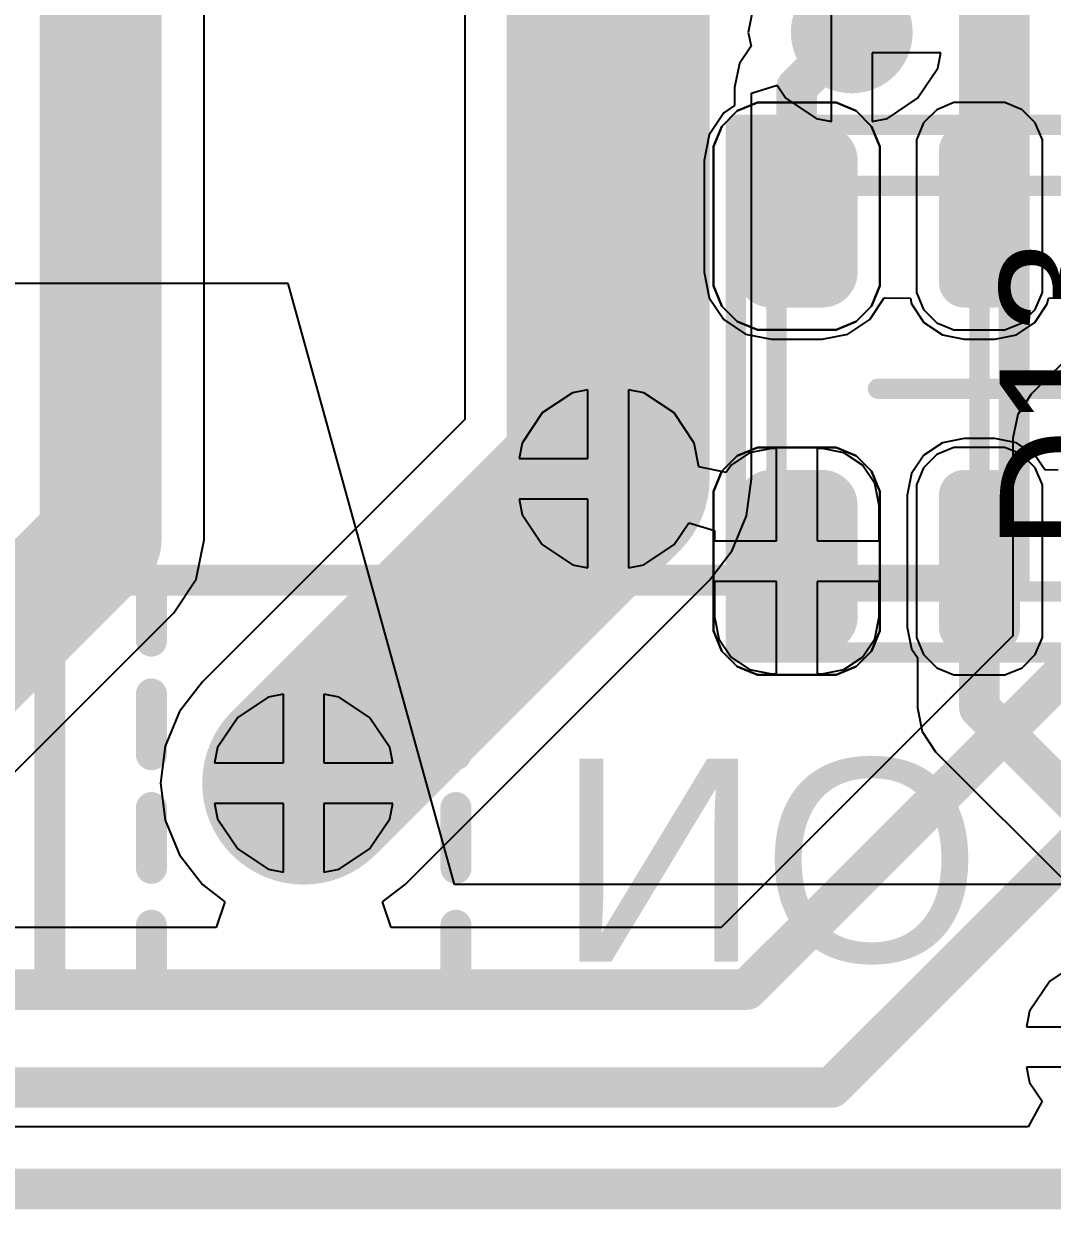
# Model space of a CAD drawing. Header units: inches. Extents: x -0.1 to 84.5, y -0.1 to 23.7.
# Drawn here: x 21.52 to 26.59, y -0.1 to 5.74 of the extents above; entities that cross this region are included whole.
import ezdxf

# ---------------------------------------------------------------- set-up
doc = ezdxf.new("R2010")
doc.units = ezdxf.units.IN
for name, color, linetype in [('Bottom Layer', 5, 'Continuous'), ('Bottom Overlay', 54, 'Continuous'), ('Keep-Out Layer', 6, 'Continuous'), ('Top 3D Body', 56, 'Continuous'), ('Top Courtyard', 56, 'Continuous'), ('Top Layer', 1, 'Continuous'), ('Top Overlay', 2, 'Continuous'), ('Top Paste', 8, 'Continuous'), ('Top Solder', 216, 'Continuous'), ('Via Holes', 16, 'Continuous')]:
    doc.layers.add(name, color=color, linetype=linetype)
doc.styles.add('Arial', font='', dxfattribs={"height": 0.2})
doc.styles.get('Arial').set_extended_font_data('Arial')

# ---------------------------------------------------------------- blocks, each defined once
blk = doc.blocks.new('JS102011SAQN_B_80')
at = {"layer": 'Bottom Overlay'}
for points in [[(-1.75, 3.8, 0.1524, 0.1524, 0), (-1.75, 3.5, 0.1524, 0.1524, 0)], [(-1.16, 3.8, 0.1524, 0.1524, 0), (-1.41, 3.8, 0.1524, 0.1524, 0)], [(-0.56, 3.8, 0.1524, 0.1524, 0), (-0.81, 3.8, 0.1524, 0.1524, 0)], [(-0.5, 3.8, 0.1524, 0.1524, 0), (-0.8, 3.8, 0.1524, 0.1524, 0)], [(-0.25, 3.8, 0.1524, 0.1524, 0), (-0.25, 3.5, 0.1524, 0.1524, 0)], [(1.75, 3.8, 0.1524, 0.1524, 0), (0.25, 3.8, 0.1524, 0.1524, 0)], [(0.25, 3.8, 0.1524, 0.1524, 0), (0.25, 1.8, 0.1524, 0.1524, 0)], [(-1.75, 3.22, 0.1524, 0.1524, 0), (-1.75, 2.92, 0.1524, 0.1524, 0)], [(-0.25, 3.22, 0.1524, 0.1524, 0), (-0.25, 2.92, 0.1524, 0.1524, 0)], [(-1.75, 2.66, 0.1524, 0.1524, 0), (-1.75, 2.36, 0.1524, 0.1524, 0)], [(-0.25, 2.66, 0.1524, 0.1524, 0), (-0.25, 2.36, 0.1524, 0.1524, 0)], [(-1.75, 2.1, 0.1524, 0.1524, 0), (-1.75, 1.8, 0.1524, 0.1524, 0)], [(-0.25, 2.1, 0.1524, 0.1524, 0), (-0.25, 1.8, 0.1524, 0.1524, 0)], [(-4.5, 1.8, 0.1524, 0.1524, 0), (-4.5, -1.8, 0.1524, 0.1524, 0)], [(4.5, 1.8, 0.1524, 0.1524, 0), (-4.5, 1.8, 0.1524, 0.1524, 0)]]:
    blk.add_lwpolyline(points, format="xyseb", dxfattribs=at)
for points in [[(-1.7881, 3.8, 0.0762, 0.0762, 1), (-1.7119, 3.8, 0.0762, 0.0762, 1)], [(-1.4481, 3.8, 0.0762, 0.0762, 1), (-1.3719, 3.8, 0.0762, 0.0762, 1)], [(-1.1981, 3.8, 0.0762, 0.0762, 1), (-1.1219, 3.8, 0.0762, 0.0762, 1)], [(-0.8481, 3.8, 0.0762, 0.0762, 1), (-0.7719, 3.8, 0.0762, 0.0762, 1)], [(-0.8381, 3.8, 0.0762, 0.0762, 1), (-0.7619, 3.8, 0.0762, 0.0762, 1)], [(-0.5981, 3.8, 0.0762, 0.0762, 1), (-0.5219, 3.8, 0.0762, 0.0762, 1)], [(-0.5381, 3.8, 0.0762, 0.0762, 1), (-0.4619, 3.8, 0.0762, 0.0762, 1)], [(-0.2881, 3.8, 0.0762, 0.0762, 1), (-0.2119, 3.8, 0.0762, 0.0762, 1)], [(0.2119, 3.8, 0.0762, 0.0762, 1), (0.2881, 3.8, 0.0762, 0.0762, 1)], [(0.2119, 3.8, 0.0762, 0.0762, 1), (0.2881, 3.8, 0.0762, 0.0762, 1)], [(-1.7881, 3.5, 0.0762, 0.0762, 1), (-1.7119, 3.5, 0.0762, 0.0762, 1)], [(-0.2881, 3.5, 0.0762, 0.0762, 1), (-0.2119, 3.5, 0.0762, 0.0762, 1)], [(-1.7881, 3.22, 0.0762, 0.0762, 1), (-1.7119, 3.22, 0.0762, 0.0762, 1)], [(-0.2881, 3.22, 0.0762, 0.0762, 1), (-0.2119, 3.22, 0.0762, 0.0762, 1)], [(-1.7881, 2.92, 0.0762, 0.0762, 1), (-1.7119, 2.92, 0.0762, 0.0762, 1)], [(-0.2881, 2.92, 0.0762, 0.0762, 1), (-0.2119, 2.92, 0.0762, 0.0762, 1)], [(-1.7881, 2.66, 0.0762, 0.0762, 1), (-1.7119, 2.66, 0.0762, 0.0762, 1)], [(-0.2881, 2.66, 0.0762, 0.0762, 1), (-0.2119, 2.66, 0.0762, 0.0762, 1)], [(-1.7881, 2.36, 0.0762, 0.0762, 1), (-1.7119, 2.36, 0.0762, 0.0762, 1)], [(-0.2881, 2.36, 0.0762, 0.0762, 1), (-0.2119, 2.36, 0.0762, 0.0762, 1)], [(-1.7881, 2.1, 0.0762, 0.0762, 1), (-1.7119, 2.1, 0.0762, 0.0762, 1)], [(-0.2881, 2.1, 0.0762, 0.0762, 1), (-0.2119, 2.1, 0.0762, 0.0762, 1)], [(-4.5381, 1.8, 0.0762, 0.0762, 1), (-4.4619, 1.8, 0.0762, 0.0762, 1)], [(-4.5381, 1.8, 0.0762, 0.0762, 1), (-4.4619, 1.8, 0.0762, 0.0762, 1)], [(-1.7881, 1.8, 0.0762, 0.0762, 1), (-1.7119, 1.8, 0.0762, 0.0762, 1)], [(-0.2881, 1.8, 0.0762, 0.0762, 1), (-0.2119, 1.8, 0.0762, 0.0762, 1)], [(0.2119, 1.8, 0.0762, 0.0762, 1), (0.2881, 1.8, 0.0762, 0.0762, 1)]]:
    blk.add_lwpolyline(points, format="xyseb", close=True, dxfattribs=at)
blk = doc.blocks.new('APA_RGB_LED_2020_117')
at = {"layer": 'Top Layer'}
h = blk.add_hatch(color=1, dxfattribs=at)
edge = h.paths.add_edge_path()
edge.add_arc((-1.125, 1.025), 0.125, 90, 180)
edge.add_line((-1.25, 1.025), (-1.25, 0.775))
edge.add_arc((-1.125, 0.775), 0.125, 180, 270)
edge.add_line((-1.125, 0.65), (-0.575, 0.65))
edge.add_arc((-0.575, 0.775), 0.125, 270, 360)
edge.add_line((-0.45, 0.775), (-0.45, 1.025))
edge.add_arc((-0.575, 1.025), 0.125, 0, 90)
edge.add_line((-0.575, 1.15), (-1.125, 1.15))
h = blk.add_hatch(color=1, dxfattribs=at)
edge = h.paths.add_edge_path()
edge.add_arc((0.575, 1.025), 0.125, 90, 180)
edge.add_line((0.45, 1.025), (0.45, 0.775))
edge.add_arc((0.575, 0.775), 0.125, 180, 270)
edge.add_line((0.575, 0.65), (1.125, 0.65))
edge.add_arc((1.125, 0.775), 0.125, 270, 360)
edge.add_line((1.25, 0.775), (1.25, 1.025))
edge.add_arc((1.125, 1.025), 0.125, 0, 90)
edge.add_line((1.125, 1.15), (0.575, 1.15))
h = blk.add_hatch(color=1, dxfattribs=at)
edge = h.paths.add_edge_path()
edge.add_arc((-1.175, 0.075), 0.075, 90, 180)
edge.add_line((-1.25, 0.075), (-1.25, -0.075))
edge.add_arc((-1.175, -0.075), 0.075, 180, 270)
edge.add_line((-1.175, -0.15), (-0.525, -0.15))
edge.add_arc((-0.525, -0.075), 0.075, 270, 360)
edge.add_line((-0.45, -0.075), (-0.45, 0.075))
edge.add_arc((-0.525, 0.075), 0.075, 0, 90)
edge.add_line((-0.525, 0.15), (-1.175, 0.15))
h = blk.add_hatch(color=1, dxfattribs=at)
edge = h.paths.add_edge_path()
edge.add_arc((0.525, 0.075), 0.075, 90, 180)
edge.add_line((0.45, 0.075), (0.45, -0.075))
edge.add_arc((0.525, -0.075), 0.075, 180, 270)
edge.add_line((0.525, -0.15), (1.175, -0.15))
edge.add_arc((1.175, -0.075), 0.075, 270, 360)
edge.add_line((1.25, -0.075), (1.25, 0.075))
edge.add_arc((1.175, 0.075), 0.075, 0, 90)
edge.add_line((1.175, 0.15), (0.525, 0.15))
blk.add_hatch(color=1, dxfattribs=at).paths.add_polyline_path([(-1.25, -0.65), (-0.45, -0.65), (-0.45, -1.15), (-1.25, -1.15)])
h = blk.add_hatch(color=1, dxfattribs=at)
edge = h.paths.add_edge_path()
edge.add_arc((0.575, -0.775), 0.125, 90, 180)
edge.add_line((0.45, -0.775), (0.45, -1.025))
edge.add_arc((0.575, -1.025), 0.125, 180, 270)
edge.add_line((0.575, -1.15), (1.125, -1.15))
edge.add_arc((1.125, -1.025), 0.125, 270, 360)
edge.add_line((1.25, -1.025), (1.25, -0.775))
edge.add_arc((1.125, -0.775), 0.125, 0, 90)
edge.add_line((1.125, -0.65), (0.575, -0.65))
at = {"layer": 'Top Paste'}
h = blk.add_hatch(color=8, dxfattribs=at)
edge = h.paths.add_edge_path()
edge.add_arc((-1.125, 1.025), 0.125, 90, 180)
edge.add_line((-1.25, 1.025), (-1.25, 0.775))
edge.add_arc((-1.125, 0.775), 0.125, 180, 270)
edge.add_line((-1.125, 0.65), (-0.575, 0.65))
edge.add_arc((-0.575, 0.775), 0.125, 270, 360)
edge.add_line((-0.45, 0.775), (-0.45, 1.025))
edge.add_arc((-0.575, 1.025), 0.125, 0, 90)
edge.add_line((-0.575, 1.15), (-1.125, 1.15))
h = blk.add_hatch(color=8, dxfattribs=at)
edge = h.paths.add_edge_path()
edge.add_arc((0.575, 1.025), 0.125, 90, 180)
edge.add_line((0.45, 1.025), (0.45, 0.775))
edge.add_arc((0.575, 0.775), 0.125, 180, 270)
edge.add_line((0.575, 0.65), (1.125, 0.65))
edge.add_arc((1.125, 0.775), 0.125, 270, 360)
edge.add_line((1.25, 0.775), (1.25, 1.025))
edge.add_arc((1.125, 1.025), 0.125, 0, 90)
edge.add_line((1.125, 1.15), (0.575, 1.15))
h = blk.add_hatch(color=8, dxfattribs=at)
edge = h.paths.add_edge_path()
edge.add_arc((-1.175, 0.075), 0.075, 90, 180)
edge.add_line((-1.25, 0.075), (-1.25, -0.075))
edge.add_arc((-1.175, -0.075), 0.075, 180, 270)
edge.add_line((-1.175, -0.15), (-0.525, -0.15))
edge.add_arc((-0.525, -0.075), 0.075, 270, 360)
edge.add_line((-0.45, -0.075), (-0.45, 0.075))
edge.add_arc((-0.525, 0.075), 0.075, 0, 90)
edge.add_line((-0.525, 0.15), (-1.175, 0.15))
h = blk.add_hatch(color=8, dxfattribs=at)
edge = h.paths.add_edge_path()
edge.add_arc((0.525, 0.075), 0.075, 90, 180)
edge.add_line((0.45, 0.075), (0.45, -0.075))
edge.add_arc((0.525, -0.075), 0.075, 180, 270)
edge.add_line((0.525, -0.15), (1.175, -0.15))
edge.add_arc((1.175, -0.075), 0.075, 270, 360)
edge.add_line((1.25, -0.075), (1.25, 0.075))
edge.add_arc((1.175, 0.075), 0.075, 0, 90)
edge.add_line((1.175, 0.15), (0.525, 0.15))
blk.add_hatch(color=8, dxfattribs=at).paths.add_polyline_path([(-1.25, -0.65), (-0.45, -0.65), (-0.45, -1.15), (-1.25, -1.15)])
h = blk.add_hatch(color=8, dxfattribs=at)
edge = h.paths.add_edge_path()
edge.add_arc((0.575, -0.775), 0.125, 90, 180)
edge.add_line((0.45, -0.775), (0.45, -1.025))
edge.add_arc((0.575, -1.025), 0.125, 180, 270)
edge.add_line((0.575, -1.15), (1.125, -1.15))
edge.add_arc((1.125, -1.025), 0.125, 270, 360)
edge.add_line((1.25, -1.025), (1.25, -0.775))
edge.add_arc((1.125, -0.775), 0.125, 0, 90)
edge.add_line((1.125, -0.65), (0.575, -0.65))
at = {"layer": 'Top Solder'}
h = blk.add_hatch(color=216, dxfattribs=at)
edge = h.paths.add_edge_path()
edge.add_arc((-1.125, 1.025), 0.175, 90, 180)
edge.add_line((-1.3, 1.025), (-1.3, 0.775))
edge.add_arc((-1.125, 0.775), 0.175, 180, 270)
edge.add_line((-1.125, 0.6), (-0.575, 0.6))
edge.add_arc((-0.575, 0.775), 0.175, 270, 360)
edge.add_line((-0.4, 0.775), (-0.4, 1.025))
edge.add_arc((-0.575, 1.025), 0.175, 0, 90)
edge.add_line((-0.575, 1.2), (-1.125, 1.2))
h = blk.add_hatch(color=216, dxfattribs=at)
edge = h.paths.add_edge_path()
edge.add_arc((0.575, 1.025), 0.175, 90, 180)
edge.add_line((0.4, 1.025), (0.4, 0.775))
edge.add_arc((0.575, 0.775), 0.175, 180, 270)
edge.add_line((0.575, 0.6), (1.125, 0.6))
edge.add_arc((1.125, 0.775), 0.175, 270, 360)
edge.add_line((1.3, 0.775), (1.3, 1.025))
edge.add_arc((1.125, 1.025), 0.175, 0, 90)
edge.add_line((1.125, 1.2), (0.575, 1.2))
h = blk.add_hatch(color=216, dxfattribs=at)
edge = h.paths.add_edge_path()
edge.add_arc((-1.175, 0.075), 0.125, 90, 180)
edge.add_line((-1.3, 0.075), (-1.3, -0.075))
edge.add_arc((-1.175, -0.075), 0.125, 180, 270)
edge.add_line((-1.175, -0.2), (-0.525, -0.2))
edge.add_arc((-0.525, -0.075), 0.125, 270, 360)
edge.add_line((-0.4, -0.075), (-0.4, 0.075))
edge.add_arc((-0.525, 0.075), 0.125, 0, 90)
edge.add_line((-0.525, 0.2), (-1.175, 0.2))
h = blk.add_hatch(color=216, dxfattribs=at)
edge = h.paths.add_edge_path()
edge.add_arc((0.525, 0.075), 0.125, 90, 180)
edge.add_line((0.4, 0.075), (0.4, -0.075))
edge.add_arc((0.525, -0.075), 0.125, 180, 270)
edge.add_line((0.525, -0.2), (1.175, -0.2))
edge.add_arc((1.175, -0.075), 0.125, 270, 360)
edge.add_line((1.3, -0.075), (1.3, 0.075))
edge.add_arc((1.175, 0.075), 0.125, 0, 90)
edge.add_line((1.175, 0.2), (0.525, 0.2))
blk.add_hatch(color=216, dxfattribs=at).paths.add_polyline_path([(-1.3, -0.6), (-0.4, -0.6), (-0.4, -1.2), (-1.3, -1.2)])
h = blk.add_hatch(color=216, dxfattribs=at)
edge = h.paths.add_edge_path()
edge.add_arc((0.575, -0.775), 0.175, 90, 180)
edge.add_line((0.4, -0.775), (0.4, -1.025))
edge.add_arc((0.575, -1.025), 0.175, 180, 270)
edge.add_line((0.575, -1.2), (1.125, -1.2))
edge.add_arc((1.125, -1.025), 0.175, 270, 360)
edge.add_line((1.3, -1.025), (1.3, -0.775))
edge.add_arc((1.125, -0.775), 0.175, 0, 90)
edge.add_line((1.125, -0.6), (0.575, -0.6))
at = {"layer": 'Top 3D Body'}
for points in [[(-1, 1, 0.1, 0.1, 0), (1, 1, 0.1, 0.1, 0)], [(-1, 1, 0.1, 0.1, 0), (-1, -1, 0.1, 0.1, 0)], [(1, 1, 0.1, 0.1, 0), (1, -1, 0.1, 0.1, 0)], [(-1, -1, 0.1, 0.1, 0), (1, -1, 0.1, 0.1, 0)]]:
    blk.add_lwpolyline(points, format="xyseb", dxfattribs=at)
for points in [[(-1.025, 1, 0.05, 0.05, 1), (-0.975, 1, 0.05, 0.05, 1)], [(-1.025, 1, 0.05, 0.05, 1), (-0.975, 1, 0.05, 0.05, 1)], [(0.975, 1, 0.05, 0.05, 1), (1.025, 1, 0.05, 0.05, 1)], [(0.975, 1, 0.05, 0.05, 1), (1.025, 1, 0.05, 0.05, 1)], [(-1.025, -1, 0.05, 0.05, 1), (-0.975, -1, 0.05, 0.05, 1)], [(-1.025, -1, 0.05, 0.05, 1), (-0.975, -1, 0.05, 0.05, 1)], [(0.975, -1, 0.05, 0.05, 1), (1.025, -1, 0.05, 0.05, 1)], [(0.975, -1, 0.05, 0.05, 1), (1.025, -1, 0.05, 0.05, 1)]]:
    blk.add_lwpolyline(points, format="xyseb", close=True, dxfattribs=at)
at = {"layer": 'Top Courtyard'}
for points in [[(-1.3, 1.2, 0.1, 0.1, 0), (-1.3, -1.2, 0.1, 0.1, 0)], [(-1.3, 1.2, 0.1, 0.1, 0), (1.3, 1.2, 0.1, 0.1, 0)], [(1.3, 1.2, 0.1, 0.1, 0), (1.3, -1.2, 0.1, 0.1, 0)], [(0, 0.5, 0.1, 0.1, 0), (0, -0.5, 0.1, 0.1, 0)], [(-0.5, 0, 0.1, 0.1, 0), (0.5, 0, 0.1, 0.1, 0)], [(-1.3, -1.2, 0.1, 0.1, 0), (1.3, -1.2, 0.1, 0.1, 0)]]:
    blk.add_lwpolyline(points, format="xyseb", dxfattribs=at)
for points in [[(-1.325, 1.2, 0.05, 0.05, 1), (-1.275, 1.2, 0.05, 0.05, 1)], [(-1.325, 1.2, 0.05, 0.05, 1), (-1.275, 1.2, 0.05, 0.05, 1)], [(1.275, 1.2, 0.05, 0.05, 1), (1.325, 1.2, 0.05, 0.05, 1)], [(1.275, 1.2, 0.05, 0.05, 1), (1.325, 1.2, 0.05, 0.05, 1)], [(-0.025, 0.5, 0.05, 0.05, 1), (0.025, 0.5, 0.05, 0.05, 1)], [(-0.525, 0, 0.05, 0.05, 1), (-0.475, 0, 0.05, 0.05, 1)], [(0.475, 0, 0.05, 0.05, 1), (0.525, 0, 0.05, 0.05, 1)], [(-0.025, -0.5, 0.05, 0.05, 1), (0.025, -0.5, 0.05, 0.05, 1)], [(-1.325, -1.2, 0.05, 0.05, 1), (-1.275, -1.2, 0.05, 0.05, 1)], [(-1.325, -1.2, 0.05, 0.05, 1), (-1.275, -1.2, 0.05, 0.05, 1)], [(1.275, -1.2, 0.05, 0.05, 1), (1.325, -1.2, 0.05, 0.05, 1)], [(1.275, -1.2, 0.05, 0.05, 1), (1.325, -1.2, 0.05, 0.05, 1)]]:
    blk.add_lwpolyline(points, format="xyseb", close=True, dxfattribs=at)
at = {"layer": 'Top Overlay'}
for p, q in [((-1.2929, 1.2689), (-1.1937, 1.31)), ((-1.1937, 1.31), (-1.14, 1.31)), ((-1.14, 1.31), (-1.14, 1.31)), ((-1.14, 1.31), (-0.56, 1.31)), ((-0.56, 1.31), (-0.5063, 1.31)), ((-0.5063, 1.31), (-0.4071, 1.2689)), ((0.4071, 1.2689), (0.5063, 1.31)), ((0.5063, 1.31), (0.56, 1.31)), ((0.56, 1.31), (0.56, 1.31)), ((0.56, 1.31), (1.14, 1.31)), ((1.14, 1.31), (1.1937, 1.31)), ((1.1937, 1.31), (1.2929, 1.2689)), ((-1.3689, 1.1929), (-1.2929, 1.2689)), ((-0.4071, 1.2689), (-0.3311, 1.1929)), ((0.3311, 1.1929), (0.4071, 1.2689)), ((1.2929, 1.2689), (1.3689, 1.1929)), ((-1.41, 1.0937), (-1.3689, 1.1929)), ((-0.3311, 1.1929), (-0.29, 1.0937)), ((0.29, 1.0937), (0.3311, 1.1929)), ((1.3689, 1.1929), (1.41, 1.0937)), ((-1.41, 1.04), (-1.41, 1.0937)), ((-0.29, 1.0937), (-0.29, 1.04)), ((0.29, 1.04), (0.29, 1.0937)), ((1.41, 1.0937), (1.41, 1.04)), ((-1.41, 0.76), (-1.41, 1.04)), ((-0.29, 1.04), (-0.29, 1.04)), ((-0.29, 1.04), (-0.29, 0.76)), ((0.29, 0.76), (0.29, 1.04)), ((1.41, 1.04), (1.41, 1.04)), ((1.41, 1.04), (1.41, 0.76)), ((-1.41, 0.76), (-1.41, 0.76)), ((-1.41, 0.7063), (-1.41, 0.76)), ((-0.29, 0.76), (-0.29, 0.7063)), ((0.29, 0.76), (0.29, 0.76)), ((0.29, 0.7063), (0.29, 0.76)), ((1.41, 0.76), (1.41, 0.7063)), ((-1.3689, 0.6071), (-1.41, 0.7063)), ((-0.29, 0.7063), (-0.3311, 0.6071)), ((0.3311, 0.6071), (0.29, 0.7063)), ((1.41, 0.7063), (1.3689, 0.6071)), ((-1.2929, 0.5311), (-1.3689, 0.6071)), ((-0.3311, 0.6071), (-0.4071, 0.5311)), ((0.4071, 0.5311), (0.3311, 0.6071)), ((1.3689, 0.6071), (1.2929, 0.5311)), ((-1.1937, 0.49), (-1.2929, 0.5311)), ((-0.4071, 0.5311), (-0.5063, 0.49)), ((0.5063, 0.49), (0.4071, 0.5311)), ((1.2929, 0.5311), (1.1937, 0.49)), ((-1.14, 0.49), (-1.1937, 0.49)), ((-0.56, 0.49), (-1.14, 0.49)), ((-0.5063, 0.49), (-0.56, 0.49)), ((-0.56, 0.49), (-0.56, 0.49)), ((0.56, 0.49), (0.5063, 0.49)), ((1.14, 0.49), (0.56, 0.49)), ((1.1937, 0.49), (1.14, 0.49)), ((1.14, 0.49), (1.14, 0.49)), ((-1.2258, 0.31), (-1.3103, 0.275)), ((-1.18, 0.31), (-1.2258, 0.31)), ((-0.52, 0.31), (-1.18, 0.31)), ((-0.4743, 0.31), (-0.52, 0.31)), ((-0.52, 0.31), (-0.52, 0.31)), ((-0.3897, 0.275), (-0.4743, 0.31)), ((0.4742, 0.31), (0.3897, 0.275)), ((0.52, 0.31), (0.4742, 0.31)), ((1.18, 0.31), (0.52, 0.31)), ((1.2258, 0.31), (1.18, 0.31)), ((1.18, 0.31), (1.18, 0.31)), ((1.3103, 0.275), (1.2258, 0.31)), ((-1.3103, 0.275), (-1.375, 0.2103)), ((-0.325, 0.2103), (-0.3897, 0.275)), ((0.3897, 0.275), (0.325, 0.2103)), ((1.375, 0.2103), (1.3103, 0.275)), ((-1.375, 0.2103), (-1.41, 0.1258)), ((-0.29, 0.1258), (-0.325, 0.2103)), ((0.325, 0.2103), (0.29, 0.1258)), ((1.41, 0.1258), (1.375, 0.2103)), ((-1.41, 0.1258), (-1.41, 0.08)), ((-0.29, 0.08), (-0.29, 0.1258)), ((0.29, 0.1258), (0.29, 0.08)), ((1.41, 0.08), (1.41, 0.1258)), ((-1.41, 0.08), (-1.41, -0.08)), ((-1.41, 0.08), (-1.41, 0.08)), ((-0.29, -0.08), (-0.29, 0.08)), ((0.29, 0.08), (0.29, -0.08)), ((0.29, 0.08), (0.29, 0.08)), ((1.41, -0.08), (1.41, 0.08)), ((-1.41, -0.08), (-1.41, -0.1257)), ((-0.29, -0.1257), (-0.29, -0.08)), ((-0.29, -0.08), (-0.29, -0.08)), ((0.29, -0.08), (0.29, -0.1257)), ((1.41, -0.1257), (1.41, -0.08)), ((1.41, -0.08), (1.41, -0.08)), ((-1.41, -0.1257), (-1.375, -0.2103)), ((-0.325, -0.2103), (-0.29, -0.1257)), ((0.29, -0.1257), (0.325, -0.2103)), ((1.375, -0.2103), (1.41, -0.1257)), ((-1.375, -0.2103), (-1.3103, -0.275)), ((-0.3897, -0.275), (-0.325, -0.2103)), ((0.325, -0.2103), (0.3897, -0.275)), ((1.3103, -0.275), (1.375, -0.2103)), ((-1.3103, -0.275), (-1.2258, -0.31)), ((-0.4743, -0.31), (-0.3897, -0.275)), ((0.3897, -0.275), (0.4742, -0.31)), ((1.2258, -0.31), (1.3103, -0.275)), ((-1.2258, -0.31), (-1.18, -0.31)), ((-1.18, -0.31), (-1.18, -0.31)), ((-1.18, -0.31), (-0.52, -0.31)), ((-0.52, -0.31), (-0.4743, -0.31)), ((0.4742, -0.31), (0.52, -0.31)), ((0.52, -0.31), (0.52, -0.31)), ((0.52, -0.31), (1.18, -0.31)), ((1.18, -0.31), (1.2258, -0.31)), ((-1.41, -1.31), (-1.41, -0.49)), ((-1.41, -0.49), (-0.29, -0.49)), ((-0.29, -0.49), (-0.29, -1.31)), ((0.4071, -0.5311), (0.5063, -0.49)), ((0.5063, -0.49), (0.56, -0.49)), ((0.56, -0.49), (0.56, -0.49)), ((0.56, -0.49), (1.14, -0.49)), ((1.14, -0.49), (1.1937, -0.49)), ((1.1937, -0.49), (1.2929, -0.5311)), ((0.3311, -0.6071), (0.4071, -0.5311)), ((1.2929, -0.5311), (1.3689, -0.6071)), ((0.29, -0.7063), (0.3311, -0.6071)), ((1.3689, -0.6071), (1.41, -0.7063)), ((0.29, -0.76), (0.29, -0.7063)), ((1.41, -0.7063), (1.41, -0.76)), ((0.29, -1.04), (0.29, -0.76)), ((1.41, -0.76), (1.41, -0.76)), ((1.41, -0.76), (1.41, -1.04)), ((0.29, -1.04), (0.29, -1.04)), ((0.29, -1.0937), (0.29, -1.04)), ((1.41, -1.04), (1.41, -1.0937)), ((0.3311, -1.1929), (0.29, -1.0937)), ((1.41, -1.0937), (1.3689, -1.1929)), ((0.4071, -1.2689), (0.3311, -1.1929)), ((1.3689, -1.1929), (1.2929, -1.2689)), ((0.5063, -1.31), (0.4071, -1.2689)), ((1.2929, -1.2689), (1.1937, -1.31)), ((-0.29, -1.31), (-1.41, -1.31)), ((0.56, -1.31), (0.5063, -1.31)), ((1.14, -1.31), (0.56, -1.31)), ((1.1937, -1.31), (1.14, -1.31)), ((1.14, -1.31), (1.14, -1.31))]:
    blk.add_line(p, q, dxfattribs=at)
at = {"layer": 'Top Courtyard', "style": 'Arial'}
blk.add_text('D13', height=0.6, dxfattribs=at).set_placement((-0.8, -0.7))

msp = doc.modelspace()

# ---------------------------------------------------------------- hatches: boundary and pattern name
at = {"layer": 'Bottom Layer'}
h = msp.add_hatch(color=5, dxfattribs=at)
edge = h.paths.add_edge_path()
edge.add_arc((25.6, 5.7), 0.3, 0, 360)
h = msp.add_hatch(color=5, dxfattribs=at)
edge = h.paths.add_edge_path()
edge.add_arc((24.4, 3.5), 0.3, 0, 360)
h = msp.add_hatch(color=5, dxfattribs=at)
edge = h.paths.add_edge_path()
edge.add_arc((22.9, 2), 0.3, 0, 360)
at = {"layer": 'Top Layer'}
h = msp.add_hatch(color=1, dxfattribs=at)
edge = h.paths.add_edge_path()
edge.add_arc((25.6, 5.7), 0.3, 0, 360)
h = msp.add_hatch(color=1, dxfattribs=at)
edge = h.paths.add_edge_path()
edge.add_arc((24.4, 3.5), 0.3, 0, 360)
h = msp.add_hatch(color=1, dxfattribs=at)
edge = h.paths.add_edge_path()
edge.add_arc((22.9, 2), 0.3, 0, 360)
at = {"layer": 'Via Holes'}
h = msp.add_hatch(color=7, dxfattribs=at)
edge = h.paths.add_edge_path()
edge.add_arc((25.6, 5.7), 0.15, 0, 360)
h = msp.add_hatch(color=7, dxfattribs=at)
edge = h.paths.add_edge_path()
edge.add_arc((24.4, 3.5), 0.15, 0, 360)
h = msp.add_hatch(color=7, dxfattribs=at)
edge = h.paths.add_edge_path()
edge.add_arc((22.9, 2), 0.15, 0, 360)

# ---------------------------------------------------------------- linework, layer by layer
at = {"layer": 'Bottom Layer'}
for p, q in [((25.5, 5.7), (25.5, 6.1389)), ((22.4098, 3.2), (22.4098, 6.1)), ((23.694, 6.1), (23.694, 3.7925)), ((25.5, 5.2611), (25.5, 5.7)), ((26.0389, 5.6), (25.7, 5.6)), ((25.7, 5.6), (25.7, 5.2611)), ((26.0239, 5.5244), (26.0389, 5.6)), ((25.9244, 5.3756), (26.0239, 5.5244)), ((25.106, 5.4007), (25.233, 5.4392)), ((25.233, 5.4392), (25.2756, 5.3756)), ((25.106, 3.5), (25.106, 5.4007)), ((25.2756, 5.3756), (25.4244, 5.2761)), ((25.7756, 5.2761), (25.9244, 5.3756)), ((25.4244, 5.2761), (25.5, 5.2611)), ((25.7, 5.2611), (25.7756, 5.2761)), ((27.7441, 5.1767), (26.4837, 3.9163)), ((26.4837, 3.9163), (26.4174, 3.8171)), ((26.4174, 3.8171), (26.3941, 3.7)), ((23.694, 3.7925), (22.4008, 2.4992)), ((26.3941, 3.7), (26.3941, 3.7)), ((26.3941, 3.7), (26.3941, 2.7267)), ((25.082, 3.3173), (25.106, 3.5)), ((25.0114, 3.147), (25.082, 3.3173)), ((22.371, 3.0049), (22.4098, 3.2)), ((24.8992, 3.0008), (25.0114, 3.147)), ((22.2605, 2.8395), (22.371, 3.0049)), ((23.3992, 1.5008), (24.8992, 3.0008)), ((20.827, 1.4061), (22.2605, 2.8395)), ((26.3941, 2.7267), (24.9561, 1.2887)), ((22.4008, 2.4992), (22.2886, 2.353)), ((22.2886, 2.353), (22.218, 2.1827)), ((22.218, 2.1827), (22.194, 2)), ((22.194, 2), (22.218, 1.8173)), ((22.218, 1.8173), (22.2886, 1.647)), ((22.2886, 1.647), (22.4008, 1.5008)), ((22.4008, 1.5008), (22.5116, 1.4157)), ((23.2884, 1.4157), (23.3992, 1.5008)), ((22.5116, 1.4157), (22.4685, 1.2887)), ((23.3315, 1.2887), (23.2884, 1.4157)), ((22.4685, 1.2887), (20.8756, 1.2887)), ((24.9561, 1.2887), (23.3315, 1.2887))]:
    msp.add_line(p, q, dxfattribs=at)
for points in [[(24.4, 3.5, 1, 1, 0), (24.4, 7.55, 1, 1, 0)], [(21.9, 3.2, 0.6, 0.6, 0), (21.9, 7.55, 0.6, 0.6, 0)], [(22.9, 2, 1, 1, 0), (24.4, 3.5, 1, 1, 0)], [(20.3, 1.6, 0.6, 0.6, 0), (21.9, 3.2, 0.6, 0.6, 0)], [(25.0828, 0.9828, 0.2, 0.2, 0), (26.7, 2.6, 0.2, 0.2, 0)], [(25.5, 0.5, 0.2, 0.2, 0), (27.3, 2.3, 0.2, 0.2, 0)], [(5.2072, 0.9828, 0.2, 0.2, 0), (25.0828, 0.9828, 0.2, 0.2, 0)], [(4.98, 0.5, 0.2, 0.2, 0), (25.5, 0.5, 0.2, 0.2, 0)]]:
    msp.add_lwpolyline(points, format="xyseb", dxfattribs=at)
for points in [[(24.15, 3.5, 0.5, 0.5, 1), (24.65, 3.5, 0.5, 0.5, 1)], [(24.15, 3.5, 0.5, 0.5, 1), (24.65, 3.5, 0.5, 0.5, 1)], [(21.75, 3.2, 0.3, 0.3, 1), (22.05, 3.2, 0.3, 0.3, 1)], [(21.75, 3.2, 0.3, 0.3, 1), (22.05, 3.2, 0.3, 0.3, 1)], [(22.65, 2, 0.5, 0.5, 1), (23.15, 2, 0.5, 0.5, 1)], [(25.0328, 0.9828, 0.1, 0.1, 1), (25.1328, 0.9828, 0.1, 0.1, 1)], [(25.0328, 0.9828, 0.1, 0.1, 1), (25.1328, 0.9828, 0.1, 0.1, 1)], [(25.45, 0.5, 0.1, 0.1, 1), (25.55, 0.5, 0.1, 0.1, 1)], [(25.45, 0.5, 0.1, 0.1, 1), (25.55, 0.5, 0.1, 0.1, 1)]]:
    msp.add_lwpolyline(points, format="xyseb", close=True, dxfattribs=at)
at = {"layer": 'Keep-Out Layer'}
msp.add_lwpolyline([(0, 0, 0.2, 0.2, 0), (84.3787, 0, 0.2, 0.2, 0)], format="xyseb", dxfattribs=at)
at = {"layer": 'Top Layer'}
for p, q in [((25.129, 5.8951), (25.0902, 5.7)), ((25.0902, 5.7), (25.1038, 5.6319)), ((25.1038, 5.6319), (25.0464, 5.5461)), ((25.0464, 5.5461), (25.0231, 5.429)), ((25.0231, 5.429), (25.0231, 5.429)), ((25.0231, 5.429), (25.0231, 5.339)), ((25.0231, 5.339), (24.9697, 5.3033)), ((24.9697, 5.3033), (24.8979, 5.1958)), ((24.8979, 5.1958), (24.8726, 5.069)), ((24.8726, 5.069), (24.8726, 4.519)), ((24.8726, 4.519), (24.8979, 4.3922)), ((24.8979, 4.3922), (24.9697, 4.2847)), ((25.6883, 4.2847), (25.7596, 4.3913)), ((25.7596, 4.3913), (25.7638, 4.3921)), ((25.7638, 4.3921), (25.8893, 4.3903)), ((25.8893, 4.3903), (25.895, 4.3617)), ((26.563, 4.3617), (26.5687, 4.3903)), ((26.5687, 4.3903), (26.6942, 4.3921)), ((25.895, 4.3617), (25.9557, 4.2707)), ((26.5023, 4.2707), (26.563, 4.3617)), ((24.9697, 4.2847), (25.0772, 4.2129)), ((25.5808, 4.2129), (25.6883, 4.2847)), ((25.9557, 4.2707), (26.0467, 4.21)), ((26.4113, 4.21), (26.5023, 4.2707)), ((25.0772, 4.2129), (25.204, 4.1876)), ((25.454, 4.1876), (25.5808, 4.2129)), ((26.0467, 4.21), (26.154, 4.1886)), ((26.304, 4.1886), (26.4113, 4.21)), ((25.204, 4.1876), (25.454, 4.1876)), ((26.154, 4.1886), (26.304, 4.1886)), ((24.2244, 3.9239), (24.0756, 3.8244)), ((24.3, 3.9389), (24.2244, 3.9239)), ((24.3, 3.6), (24.3, 3.9389)), ((24.5756, 3.9239), (24.5, 3.9389)), ((24.5, 3.9389), (24.5, 3.5)), ((24.7244, 3.8244), (24.5756, 3.9239)), ((24.0756, 3.8244), (23.9761, 3.6756)), ((24.8239, 3.6756), (24.7244, 3.8244)), ((26.154, 3.6994), (26.0467, 3.678)), ((26.304, 3.6994), (26.154, 3.6994)), ((26.4113, 3.678), (26.304, 3.6994)), ((23.9761, 3.6756), (23.9611, 3.6)), ((24.8472, 3.5585), (24.8239, 3.6756)), ((25.0967, 3.628), (25.0057, 3.5673)), ((25.204, 3.6494), (25.0967, 3.628)), ((25.229, 3.6494), (25.204, 3.6494)), ((25.229, 3.194), (25.229, 3.6494)), ((25.454, 3.6494), (25.429, 3.6494)), ((25.429, 3.6494), (25.429, 3.194)), ((25.5613, 3.628), (25.454, 3.6494)), ((25.6523, 3.5673), (25.5613, 3.628)), ((26.0467, 3.678), (25.9557, 3.6173)), ((26.5023, 3.6173), (26.4113, 3.678)), ((23.9611, 3.6), (24.3, 3.6)), ((25.0057, 3.5673), (24.982, 3.5317)), ((25.713, 3.4763), (25.6523, 3.5673)), ((25.9557, 3.6173), (25.895, 3.5263)), ((26.552, 3.5428), (26.5023, 3.6173)), ((24.982, 3.5317), (24.8472, 3.5585)), ((25.895, 3.5263), (25.8736, 3.419)), ((26.617, 3.5438), (26.552, 3.5428)), ((24.5, 3.5), (24.5, 3.0611)), ((25.7344, 3.369), (25.713, 3.4763)), ((24.3, 3.4), (23.9611, 3.4)), ((23.9611, 3.4), (23.9761, 3.3244)), ((24.3, 3.0611), (24.3, 3.4)), ((25.8736, 3.419), (25.8736, 2.769)), ((25.7344, 3.194), (25.7344, 3.369)), ((23.9761, 3.3244), (24.0756, 3.1756)), ((24.7244, 3.1756), (24.7966, 3.2836)), ((24.7966, 3.2836), (24.9236, 3.2451)), ((24.9236, 3.2451), (24.9236, 3.194)), ((24.0756, 3.1756), (24.2244, 3.0761)), ((24.5756, 3.0761), (24.7244, 3.1756)), ((24.9236, 3.194), (25.229, 3.194)), ((25.429, 3.194), (25.7344, 3.194)), ((24.2244, 3.0761), (24.3, 3.0611)), ((24.5, 3.0611), (24.5756, 3.0761)), ((25.229, 2.994), (24.9236, 2.994)), ((24.9236, 2.994), (24.9236, 2.819)), ((25.229, 2.5386), (25.229, 2.994)), ((25.7344, 2.994), (25.429, 2.994)), ((25.429, 2.994), (25.429, 2.5386)), ((25.7344, 2.819), (25.7344, 2.994)), ((24.9236, 2.819), (24.945, 2.7117)), ((25.713, 2.7117), (25.7344, 2.819)), ((25.8736, 2.769), (25.895, 2.6617)), ((24.945, 2.7117), (25.0057, 2.6207)), ((25.6523, 2.6207), (25.713, 2.7117)), ((25.895, 2.6617), (25.9231, 2.6195)), ((25.0057, 2.6207), (25.0967, 2.56)), ((25.5613, 2.56), (25.6523, 2.6207)), ((25.9231, 2.6195), (25.9231, 2.371)), ((25.0967, 2.56), (25.204, 2.5386)), ((25.204, 2.5386), (25.229, 2.5386)), ((25.429, 2.5386), (25.454, 2.5386)), ((25.454, 2.5386), (25.5613, 2.56)), ((22.7244, 2.4239), (22.5756, 2.3244)), ((22.8, 2.4389), (22.7244, 2.4239)), ((22.8, 2.1), (22.8, 2.4389)), ((23.0756, 2.4239), (23, 2.4389)), ((23, 2.4389), (23, 2.1)), ((23.2244, 2.3244), (23.0756, 2.4239)), ((25.9231, 2.371), (25.9231, 2.371)), ((25.9231, 2.371), (25.9464, 2.2539)), ((22.5756, 2.3244), (22.4761, 2.1756)), ((23.3239, 2.1756), (23.2244, 2.3244)), ((25.9464, 2.2539), (26.0127, 2.1547)), ((22.4761, 2.1756), (22.4611, 2.1)), ((23.3389, 2.1), (23.3239, 2.1756)), ((26.0127, 2.1547), (26.6837, 1.4837)), ((22.4611, 2.1), (22.8, 2.1)), ((23, 2.1), (23.3389, 2.1)), ((22.8, 1.9), (22.4611, 1.9)), ((22.4611, 1.9), (22.4761, 1.8244)), ((22.8, 1.5611), (22.8, 1.9)), ((23.3389, 1.9), (23, 1.9)), ((23, 1.9), (23, 1.5611)), ((23.3239, 1.8244), (23.3389, 1.9)), ((22.4761, 1.8244), (22.5756, 1.6756)), ((23.2244, 1.6756), (23.3239, 1.8244)), ((22.5756, 1.6756), (22.7244, 1.5761)), ((23.0756, 1.5761), (23.2244, 1.6756)), ((22.7244, 1.5761), (22.8, 1.5611)), ((23, 1.5611), (23.0756, 1.5761)), ((26.7244, 1.1239), (26.5756, 1.0244)), ((26.5756, 1.0244), (26.4761, 0.8756)), ((26.4761, 0.8756), (26.4611, 0.8)), ((26.4611, 0.8), (26.8, 0.8)), ((27.3389, 0.6), (26.4611, 0.6)), ((26.4611, 0.6), (26.4761, 0.5244)), ((26.4761, 0.5244), (26.5373, 0.4329)), ((26.5373, 0.4329), (26.4694, 0.3059)), ((26.4694, 0.3059), (0.3059, 0.3059))]:
    msp.add_line(p, q, dxfattribs=at)
for points in [[(26.229, 4.794, 0.2, 0.2, 0), (26.229, 6.573, 0.2, 0.2, 0)], [(25.329, 5.429, 0.2, 0.2, 0), (25.6, 5.7, 0.2, 0.2, 0)], [(25.329, 4.794, 0.2, 0.2, 0), (25.329, 5.429, 0.2, 0.2, 0)], [(26.229, 2.371, 0.2, 0.2, 0), (26.229, 3.094, 0.2, 0.2, 0)], [(26.229, 2.371, 0.2, 0.2, 0), (26.9, 1.7, 0.2, 0.2, 0)]]:
    msp.add_lwpolyline(points, format="xyseb", dxfattribs=at)
for points in [[(25.55, 5.7, 0.1, 0.1, 1), (25.65, 5.7, 0.1, 0.1, 1)], [(25.279, 5.429, 0.1, 0.1, 1), (25.379, 5.429, 0.1, 0.1, 1)], [(25.279, 5.429, 0.1, 0.1, 1), (25.379, 5.429, 0.1, 0.1, 1)], [(25.279, 4.794, 0.1, 0.1, 1), (25.379, 4.794, 0.1, 0.1, 1)], [(26.179, 4.794, 0.1, 0.1, 1), (26.279, 4.794, 0.1, 0.1, 1)], [(26.179, 3.094, 0.1, 0.1, 1), (26.279, 3.094, 0.1, 0.1, 1)], [(26.179, 2.371, 0.1, 0.1, 1), (26.279, 2.371, 0.1, 0.1, 1)], [(26.179, 2.371, 0.1, 0.1, 1), (26.279, 2.371, 0.1, 0.1, 1)]]:
    msp.add_lwpolyline(points, format="xyseb", close=True, dxfattribs=at)
at = {"layer": 'Top Overlay'}
for p, q in [((25.1353, 5.354), (25.0361, 5.3129)), ((25.5227, 5.354), (25.1353, 5.354)), ((25.6219, 5.3129), (25.5227, 5.354)), ((26.0187, 5.319), (25.954, 5.2543)), ((26.1033, 5.354), (26.0187, 5.319)), ((26.3548, 5.354), (26.1033, 5.354)), ((26.4393, 5.319), (26.3548, 5.354)), ((26.504, 5.2543), (26.4393, 5.319)), ((25.0361, 5.3129), (24.9601, 5.2369)), ((25.6979, 5.2369), (25.6219, 5.3129)), ((24.9601, 5.2369), (24.919, 5.1377)), ((25.739, 5.1377), (25.6979, 5.2369)), ((25.954, 5.2543), (25.919, 5.1698)), ((26.539, 5.1698), (26.504, 5.2543)), ((25.919, 5.1698), (25.919, 5.124)), ((26.539, 5.124), (26.539, 5.1698)), ((24.919, 5.1377), (24.919, 5.084)), ((24.919, 5.084), (24.919, 4.504)), ((25.739, 5.084), (25.739, 5.1377)), ((25.739, 4.504), (25.739, 5.084)), ((25.919, 5.124), (25.919, 4.464)), ((26.539, 4.464), (26.539, 5.124)), ((24.919, 4.504), (24.919, 4.4503)), ((25.739, 4.4503), (25.739, 4.504)), ((22.8233, 4.4628), (17.6616, 4.4628)), ((23.6423, 1.5), (22.8233, 4.4628)), ((24.919, 4.4503), (24.9601, 4.3511)), ((25.6979, 4.3511), (25.739, 4.4503)), ((25.919, 4.464), (25.919, 4.4182)), ((26.539, 4.4182), (26.539, 4.464)), ((25.919, 4.4182), (25.954, 4.3337)), ((26.504, 4.3337), (26.539, 4.4182)), ((24.9601, 4.3511), (25.0361, 4.2751)), ((25.6219, 4.2751), (25.6979, 4.3511)), ((25.954, 4.3337), (26.0187, 4.269)), ((26.4393, 4.269), (26.504, 4.3337)), ((25.0361, 4.2751), (25.1353, 4.234)), ((25.5227, 4.234), (25.6219, 4.2751)), ((26.0187, 4.269), (26.1033, 4.234)), ((26.3548, 4.234), (26.4393, 4.269)), ((25.1353, 4.234), (25.5227, 4.234)), ((26.1033, 4.234), (26.3548, 4.234)), ((25.1353, 3.654), (25.0361, 3.6129)), ((25.5227, 3.654), (25.1353, 3.654)), ((25.6219, 3.6129), (25.5227, 3.654)), ((26.1033, 3.654), (26.0187, 3.619)), ((26.3548, 3.654), (26.1033, 3.654)), ((26.4393, 3.619), (26.3548, 3.654)), ((25.0361, 3.6129), (24.9601, 3.5369)), ((25.6979, 3.5369), (25.6219, 3.6129)), ((26.0187, 3.619), (25.954, 3.5543)), ((26.504, 3.5543), (26.4393, 3.619)), ((24.9601, 3.5369), (24.919, 3.4377)), ((25.739, 3.4377), (25.6979, 3.5369)), ((25.954, 3.5543), (25.919, 3.4697)), ((26.539, 3.4697), (26.504, 3.5543)), ((25.919, 3.4697), (25.919, 3.424)), ((26.539, 3.424), (26.539, 3.4697)), ((24.919, 3.4377), (24.919, 3.384)), ((25.739, 3.384), (25.739, 3.4377)), ((25.919, 3.424), (25.919, 2.764)), ((26.539, 2.764), (26.539, 3.424)), ((24.919, 3.384), (24.919, 2.804)), ((25.739, 2.804), (25.739, 3.384)), ((24.919, 2.804), (24.919, 2.7503)), ((24.919, 2.7503), (24.9601, 2.6511)), ((25.6979, 2.6511), (25.739, 2.7503)), ((25.739, 2.7503), (25.739, 2.804)), ((25.919, 2.764), (25.919, 2.7182)), ((26.539, 2.7182), (26.539, 2.764)), ((25.919, 2.7182), (25.954, 2.6337)), ((26.504, 2.6337), (26.539, 2.7182)), ((24.9601, 2.6511), (25.0361, 2.5751)), ((25.6219, 2.5751), (25.6979, 2.6511)), ((25.954, 2.6337), (26.0187, 2.569)), ((26.4393, 2.569), (26.504, 2.6337)), ((25.0361, 2.5751), (25.1353, 2.534)), ((25.5227, 2.534), (25.6219, 2.5751)), ((25.1353, 2.534), (25.5227, 2.534)), ((26.0187, 2.569), (26.1033, 2.534)), ((26.1033, 2.534), (26.3548, 2.534)), ((26.3548, 2.534), (26.4393, 2.569)), ((29.9311, 1.5), (23.6423, 1.5))]:
    msp.add_line(p, q, dxfattribs=at)

# ---------------------------------------------------------------- block references
for name, p, rotation in [('JS102011SAQN_B_80', (21.9, 4.8), 180), ('APA_RGB_LED_2020_117', (26.229, 3.944), 90)]:
    msp.add_blockref(name, p, dxfattribs=dict(rotation=rotation))

# ---------------------------------------------------------------- texts
at = {"layer": 'Bottom Overlay', "style": 'Arial', "text_generation_flag": 2}
msp.add_text('ON', height=1, rotation=360, dxfattribs=at).set_placement((26.24, 1.12))

doc.saveas('drawing.dxf')
